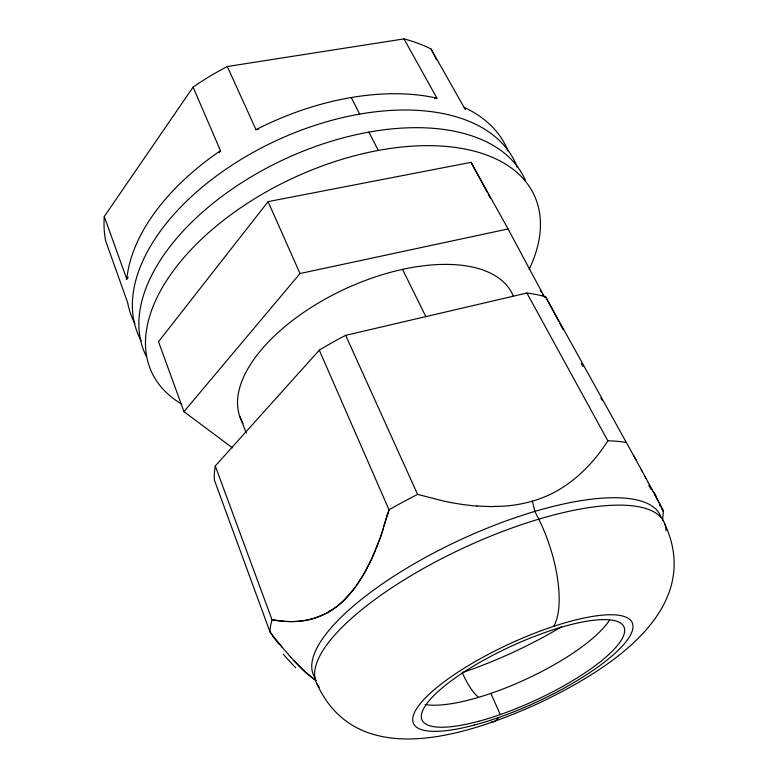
<?xml version="1.0" encoding="UTF-8"?>
<svg xmlns="http://www.w3.org/2000/svg" width="778" height="778" viewBox="0 0 778 778"><rect width="100%" height="100%" fill="white"/><g stroke="black" fill="none" stroke-linecap="round" stroke-linejoin="round"><path stroke-width="1.17" d="M662.603 520.453L663.352 511.078L662.875 509.989M387.823 514.112L389.029 509.804L319.291 350.168A202.173 92.961 -24.8 0 1 345.675 335.337L526.891 293.014A202.173 92.961 -24.8 0 1 545.602 296.797L636.064 460.031M383.437 528.534L382.688 530.82M382.299 531.967L379.839 538.998M379.401 540.185L376.095 548.762M371.262 559.878L380.491 537.19L389.029 509.804A215.263 75.943 -24.8 0 1 417.611 494.4L442.954 500.896A205.509 160.852 17.8 0 0 476.826 506.07M370.941 560.559L362.587 576.333L353.338 589.889M626.494 442.439A215.263 75.943 -24.8 0 0 607.822 440.825C590.298 468.473 564.458 492.173 532.395 501.129L534.894 511.399L538.765 519.15A79.774 29.895 72.4 0 1 553.635 626.358M134.915 323.629A205.693 121.718 -24.8 0 1 127.689 302.739L105.652 240.849A199.79 126.96 -24.8 0 1 104.271 216.527L193.09 87.126A199.79 126.96 -24.8 0 1 227.332 66.519L403.976 38.9A199.79 126.96 -24.8 0 1 431.041 48.985L465.283 109.513M356.596 585.513L365.378 571.47L372.798 556.503A189.968 118.344 -86.3 0 0 375.638 550.085M104.271 216.527L126.795 279.176L128.224 277.211M219.065 152.683L220.495 150.728L193.09 87.126M355.711 586.748L344.129 600.178M544.649 297.293L508.073 228.946L471.069 162.339L268.099 201.628L158.508 341.688L183.958 411.65L232.447 447.856M353.095 590.201L348.69 595.442M183.958 411.65L299.997 273.535L508.073 228.946M272.203 634.848L270.024 632.028L214.388 480.114A202.173 92.961 -24.8 0 1 215.282 465.993L319.291 350.168M348.194 595.977L342.203 601.987A130.393 83.129 -87.5 0 1 324.095 614.348L316.199 617.606M343.72 600.567L342.709 601.52M342.271 601.919C331.399 612.023 317.482 618.85 302.73 620.795A194.179 122.836 -85.1 0 1 298.13 621.301L293.014 621.583M315.722 617.771L314.604 618.131M313.991 618.325C300.444 622.458 285.896 622.351 272.047 619.852L215.282 465.993M227.332 66.519L256.001 129.693L258.384 129.274M434.571 98.602L436.954 98.193L403.976 38.9M292.197 621.603L283.017 621.282M476.826 505.992L490.49 506.585L504.086 506.147A133.009 107.169 19.4 0 0 532.405 501.158M274.683 620.29L272.047 619.852A215.263 75.943 -24.8 0 0 270.024 632.028L271.114 633.438M313.777 678.922L316.228 680.526L312.98 678.358M313.427 678.679L304.509 671.404L294.152 661.028M312.727 678.173L310.947 676.841M663.313 511.088L662.817 510.378M290.719 657.245L281.315 646.246M282.288 647.432L271.794 634.323M280.722 645.526L279.555 644.096M662.097 509.23L661.679 508.53M660.425 506.42L660.045 505.768M659.443 504.747L659.851 505.437M540.36 290.369L541.517 292.46M542.684 294.561L543.851 296.661M526.891 293.014L607.822 440.825M641.13 469.338L646.129 478.558M644.865 476.233L645.37 477.157M633.574 455.451L642.404 471.701M648.2 482.389L649.63 485.034M645.837 478.023L648.307 482.593M652.129 489.673L654.648 494.361A119.929 0.846 61.1 0 1 660.473 505.292M650.369 486.415L652.246 489.887M649.542 484.879L650.398 486.464M654.434 493.952L660.629 505.593M653.15 491.57L653.539 492.289M471.069 162.339L487.028 192.04M488.166 194.169L490.441 198.409M545.602 296.797L558.633 321.236M559.771 323.366L563.175 329.736M661.106 506.497L660.697 505.729M661.601 507.47L662.827 509.891M431.041 48.985L436.536 59.692M351.238 97.532L359.708 114.103M368.918 132.095L378.293 150.436M316.763 683.512C357.559 773.828 471.828 733.693 539.154 703.03C604.759 671.745 705.383 611.527 664.791 523.954M402.518 269.382L425.906 316.724M345.675 335.337L417.611 494.4M490.86 693.402L500.283 714.574M268.099 201.628L299.997 273.535M239.741 416.288L246.227 433.006M319.233 687.266A191.476 60.82 -24.8 0 1 469.552 545.193A191.476 60.82 -24.8 0 1 665.968 530.713M315.09 678.066A190.911 61.666 -24.8 0 1 459.555 540.165A190.911 61.666 -24.8 0 1 660.969 517.03M498.465 717.579A69.427 21.959 71.8 0 1 491.229 722.033M609.651 619.852A110.165 31.188 -24.8 0 1 524.839 679.758A110.165 31.188 -24.8 0 1 425.148 704.528M477.945 696.757A46.252 14.617 71.8 0 1 462.258 672.581A166.589 52.807 -24.8 0 0 561.463 626.786M328.16 612.84A164.148 56.376 -24.8 0 1 329.123 610.934M146.458 356.596A209 118.567 -24.8 0 1 284.417 159.237A209 118.567 -24.8 0 1 525.393 180.36M181.751 404.152A210.741 116.836 -24.8 0 1 315.868 168.349A210.741 116.836 -24.8 0 1 529.079 269.489M126.795 279.176A205.693 121.718 -24.8 0 1 220.495 150.728M256.001 129.693A205.693 121.718 -24.8 0 1 436.954 98.193M464.184 107.364A205.693 121.718 -24.8 0 1 508.122 151.02M141.178 340.793A207.279 120.23 -24.8 0 1 276.764 140.39A207.279 120.23 -24.8 0 1 517.214 167.095M243.096 423.417A149.473 75.096 -24.8 0 1 343.604 289.63A149.473 75.096 -24.8 0 1 513.412 296.428M651.108 489.381A267.671 1.964 61.2 0 1 648.784 485.287M663.255 511.175A179.173 1.303 61.3 0 1 663.109 510.99A145.914 1.011 61.2 0 0 660.911 506.459M602.094 400.164A199.265 1.498 60 0 1 600.859 398.054M654.308 492.785A175.42 1.76 61 0 1 656.496 496.879M581.273 363.443A247.239 0.69 61.3 0 1 582.985 366.574M387.493 513.888A268.682 160.501 -85.2 0 1 383.486 527.153M283.036 621.087A285.75 180.759 -82.6 0 1 274.722 619.988M279.108 644.281A237.494 61.17 61.3 0 1 272.31 635.733M294.113 660.843A168.252 44.784 61.8 0 1 290.68 657.06M310.159 676.111A139.223 37.762 62.2 0 1 294.074 660.658M295.708 667.767A184.911 51.766 62.5 0 1 283.357 654.24M474.347 725.057A120.415 32.083 -24.8 0 0 632.738 624.219A120.415 32.083 -24.8 0 0 461.461 669.887A120.415 32.083 -24.8 0 0 474.347 725.057M478.81 721.255A111.166 29.603 -24.8 0 0 624.403 628.138A111.166 29.603 -24.8 0 0 465.818 670.831A111.166 29.603 -24.8 0 0 478.81 721.255"/></g></svg>
